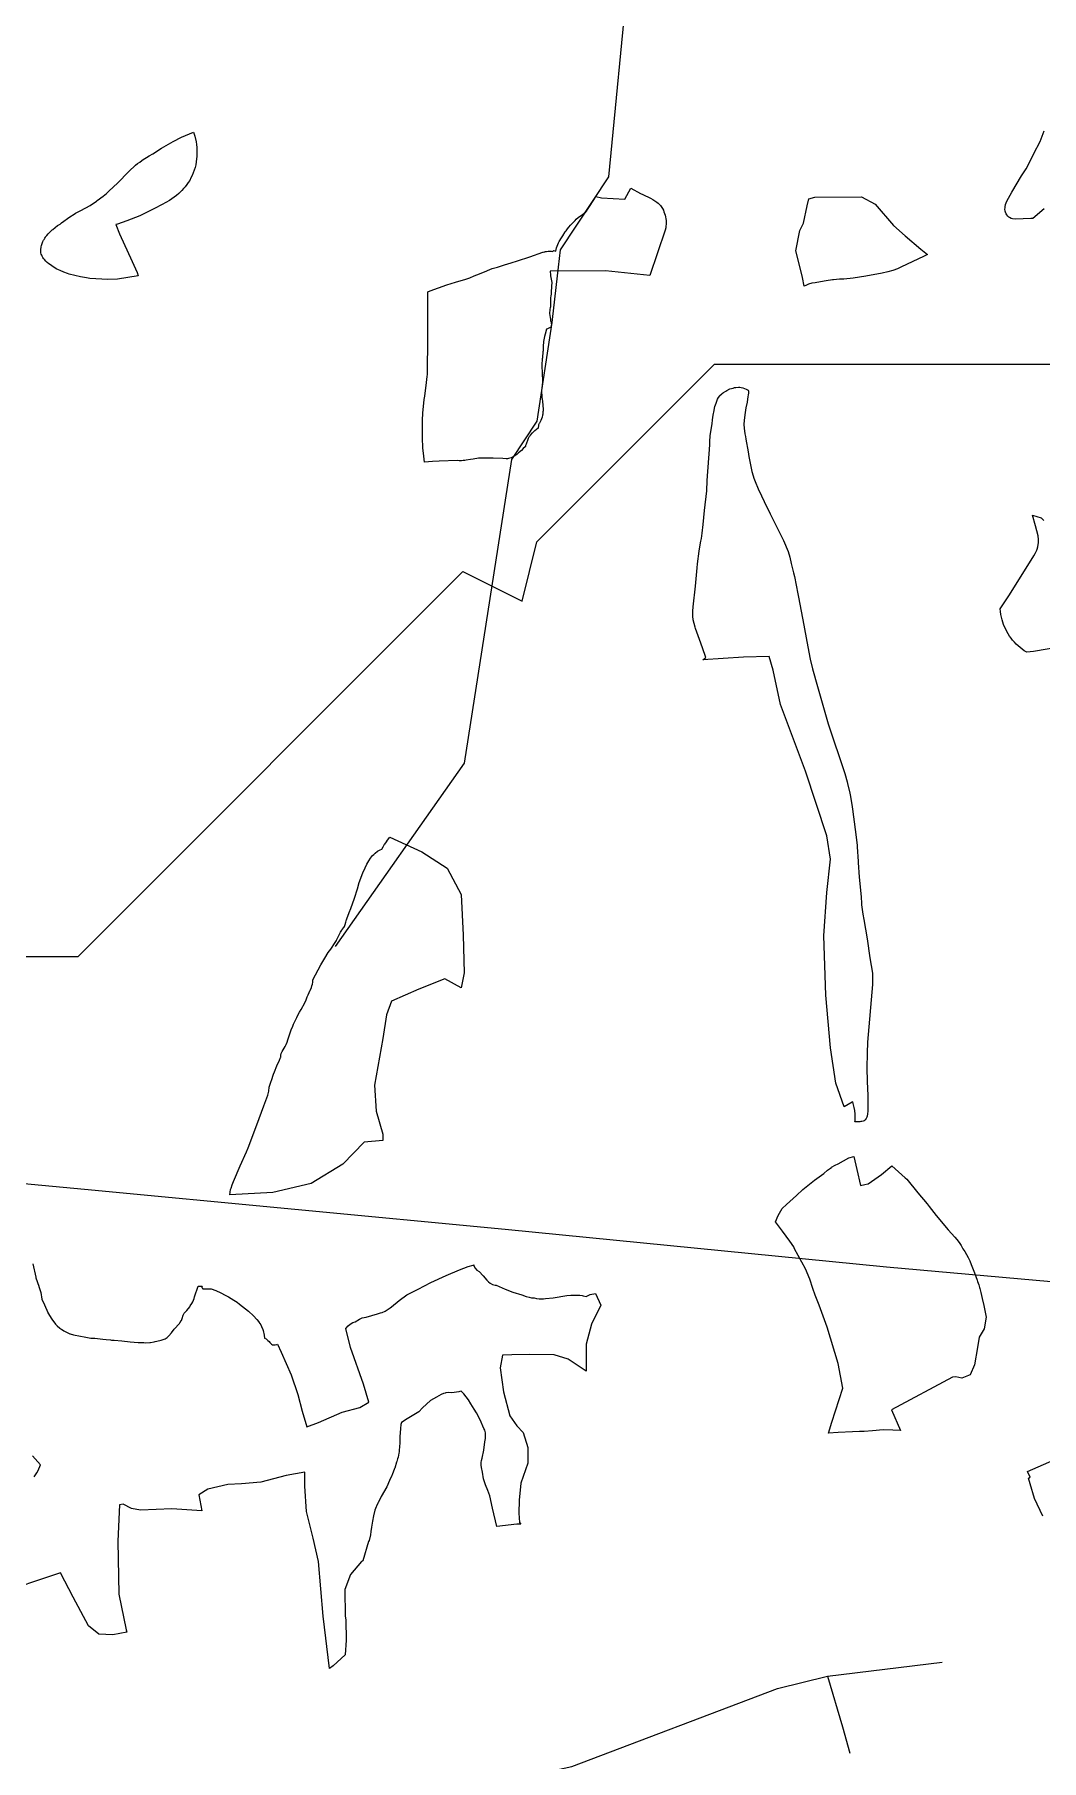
# Model space of a CAD drawing. Header units: metres. Extents: x 553506 to 563855, y 142925 to 150243.
# Drawn here: x 556566 to 557246, y 143632 to 144798 of the extents above; entities that cross this region are included whole.
import ezdxf

# ---------------------------------------------------------------- set-up
doc = ezdxf.new("R2010")
doc.units = ezdxf.units.M
for name, color, linetype in [('C-ANCIENT_WOODLAND', 94, 'Continuous'), ('C-POWER_LINES', 6, 'Continuous'), ('C-ROADS', 33, 'Continuous'), ('C-WATERWAYS', 5, 'Continuous'), ('E-132KV-UGC-ALT', 8, 'Continuous')]:
    doc.layers.add(name, color=color, linetype=linetype)

msp = doc.modelspace()

# ---------------------------------------------------------------- linework, layer by layer
at = {"layer": 'C-ANCIENT_WOODLAND'}
for points in [[(556646.6999, 144680.2399), (556644.8999, 144679.2399), (556636.6, 144675.3399), (556633.8, 144674.2399), (556627.8, 144671.8399), (556621.6999, 144669.7399), (556620.4, 144669.3399), (556623, 144663.1399), (556631.4, 144644.4399), (556634.8, 144636.9399), (556635.63, 144634.7799), (556621.4999, 144632.4399), (556614.8999, 144632.3399), (556610.8999, 144632.4399), (556606.8999, 144632.6399), (556602.8999, 144633.0399), (556600.6999, 144633.4399), (556596.6999, 144634.0399), (556592.8, 144634.9399), (556588.8999, 144635.9399), (556587.8999, 144636.3399), (556585.2999, 144637.2399), (556582.8, 144638.3399), (556580.6999, 144639.3399), (556578.8999, 144640.3399), (556577.2, 144641.4399), (556575.6, 144642.6399), (556575.0999, 144642.9399), (556574.0999, 144643.8399), (556573.2, 144644.7399), (556572.2999, 144645.7399), (556571.6999, 144646.5399), (556571.2, 144647.2399), (556570.8, 144647.9399), (556570.4, 144648.7399), (556570.0999, 144649.4399), (556569.8999, 144650.3399), (556569.8, 144650.8399), (556569.8, 144652.5399), (556569.8999, 144653.1399), (556570, 144653.6399), (556570.0999, 144654.2399), (556570.2999, 144655.2399), (556571.2, 144657.9399), (556571.6, 144658.7399), (556572, 144659.3399), (556572.4, 144660.1399), (556572.8999, 144660.8399), (556573, 144661.0399), (556573.8, 144662.0399), (556574.6999, 144663.0399), (556576.4999, 144664.8399), (556577.4999, 144665.7399), (556577.8999, 144666.1399), (556579.4999, 144667.4399), (556581.0999, 144668.6399), (556582.8, 144669.7399), (556583.6999, 144670.4399), (556589.4, 144674.5399), (556592.2999, 144676.4399), (556593.2999, 144677.0399), (556596.2999, 144678.6399), (556596.8, 144678.9399), (556603.0999, 144682.2399), (556607.2999, 144685.2399), (556607.8999, 144685.6399), (556612, 144688.6399), (556614.0999, 144690.4399), (556615.8999, 144692.1399), (556621.4999, 144697.4399), (556629.2, 144705.1399), (556633.6999, 144709.5399), (556635.0999, 144710.6399), (556636.6, 144711.6399), (556638, 144712.6399), (556638.2999, 144712.8399), (556643.0999, 144715.8399), (556645.4999, 144717.2399), (556651.4, 144720.9399), (556659.2, 144725.4399), (556664.8, 144728.4399), (556673, 144731.8399), (556673.8999, 144729.1399), (556674.6999, 144725.3399), (556675, 144723.4399), (556675.2, 144721.5399), (556675.2999, 144719.6399), (556675.2999, 144717.7399), (556675.2, 144715.5399), (556674.8, 144711.7399), (556674.4999, 144709.8399), (556674, 144707.9399), (556673.4999, 144706.1399), (556672.0999, 144702.5399), (556671.2, 144700.8399), (556670.4, 144699.2399), (556669.4, 144697.8399), (556668.4, 144696.3399), (556667.2999, 144694.9399), (556666.2, 144693.6399), (556665, 144692.3399), (556663, 144690.3399), (556661.4999, 144689.0399), (556660, 144687.8399), (556656.8, 144685.6399), (556651.8, 144682.8399), (556646.6999, 144680.2399)], [(556827.6999, 144537.1999), (556827.8999, 144541.8999), (556828.8999, 144551.0999), (556829.2, 144553.3999), (556830.4999, 144562.6999), (556830.7, 144564.6), (556830.8999, 144566.7999), (556831, 144568.1), (556831, 144570.2999), (556831.2, 144591.2), (556831.4, 144604.2), (556831.309, 144613.2087), (556831.2, 144624), (556833, 144624.6), (556844.0999, 144628.5999), (556847, 144629.4999), (556850.1, 144630.4999), (556852.2999, 144631.0999), (556856.4, 144632.3), (556859.6999, 144633.4999), (556862.6, 144634.6999), (556866.2999, 144636.0999), (556871.2, 144638.0999), (556871.6999, 144638.2999), (556873.2999, 144638.9999), (556874.8, 144639.6999), (556878.2999, 144640.6999), (556883.0999, 144642.1999), (556887.6999, 144643.5999), (556891.8, 144644.7999), (556900.2, 144647.6), (556909, 144650.8), (556909.2999, 144650.8), (556910.3999, 144650.9999), (556910.5, 144651.1), (556911.6, 144651.2), (556912.6, 144651.2999), (556914.8999, 144651.2999), (556915.8499, 144651.12), (556916.0999, 144651.6999), (556916.1999, 144651.8), (556917.8, 144651.4499), (556918.2999, 144653.7), (556919.4999, 144657), (556920, 144658), (556920.4999, 144658.6999), (556921.1, 144659.6999), (556922.4999, 144661.6999), (556924.0999, 144664.4), (556924.6999, 144665.2), (556925.5999, 144666.4999), (556926.6999, 144667.6999), (556927.6999, 144668.8999), (556928.1999, 144669.4), (556930.7999, 144672.0999), (556931.6, 144672.9999), (556933, 144674.2), (556934.4999, 144675.2999), (556935.4999, 144675.9999), (556938.0999, 144677.9999), (556938.5999, 144678.4999), (556939, 144679.0999), (556939.2999, 144679.5999), (556940.0999, 144680.7999), (556943.6, 144686.1), (556944.9159, 144688.2764), (556948.5678, 144687.4868), (556964.5088, 144686.6251), (556968.5433, 144693.9377), (556975, 144690.4), (556976.6999, 144689.5999), (556978.2999, 144688.8), (556980, 144688.1), (556981.6999, 144687.2999), (556983.2999, 144686.2999), (556986, 144684.5), (556986.8999, 144683.7999), (556987.6999, 144683.0999), (556988.4999, 144682.1999), (556989.8999, 144680.1999), (556990.4999, 144679.0999), (556990.8999, 144677.9999), (556991.6999, 144675.6999), (556992, 144674.5), (556992.2, 144673.2999), (556992.2999, 144672.0999), (556992.3999, 144670.7999), (556992.0999, 144667.1999), (556991.6999, 144665.5999), (556981.2999, 144634.9), (556951.2999, 144638.0999), (556913.8999, 144637.9999), (556914.2, 144635.1999), (556914.3, 144634.6999), (556914.8999, 144631.4), (556915, 144630.2999), (556914.8999, 144627.8), (556914.7, 144623.3999), (556914.5999, 144622.4), (556914.4999, 144621.1999), (556914.3, 144619.8999), (556914.0999, 144618.6999), (556914.0999, 144615.8999), (556914.2, 144615.4999), (556914.2, 144614.4999), (556914.0999, 144613.8999), (556913.8999, 144613.2), (556913.7, 144612.2), (556913.7, 144611), (556913.5999, 144610.1999), (556913.5999, 144609.1999), (556914.2, 144605.2), (556914.2, 144604.9999), (556914.3, 144604.4999), (556914.4999, 144603.9999), (556914.5999, 144603.6), (556914.7, 144603.0999), (556914.7, 144602.6999), (556914.8, 144602.2), (556914.8, 144601.3999), (556914.7, 144601.2), (556914.7, 144600.6), (556914.5999, 144600.3999), (556914.4999, 144600.2999), (556914.4, 144600.0999), (556913.5999, 144599.6), (556911.7, 144598.7999), (556911.4499, 144598.6899), (556911.1, 144597.1999), (556911.1, 144596.8999), (556910.2, 144593.8), (556910, 144592.6999), (556909.6999, 144591.4999), (556909.5, 144590.3999), (556909.2999, 144587.0999), (556909.2999, 144586.8999), (556909.2009, 144583.8285), (556909.2, 144583.8), (556909.1, 144583.5999), (556908.6999, 144579.2999), (556908.6, 144578.6), (556908.4, 144574.6999), (556908.4, 144574.4999), (556908.5, 144568.6), (556908.5, 144567.9999), (556908.6999, 144564.6), (556908.6999, 144562.8999), (556908.2999, 144558.8999), (556908.2999, 144558.2999), (556908.2, 144557.4999), (556908.2, 144555.6999), (556908.2999, 144554.0999), (556908.4, 144552), (556908.5, 144551.7999), (556908.8, 144549.6999), (556909, 144547.4999), (556909.1, 144546.6999), (556909.2, 144545.1), (556909.2, 144543.4999), (556909.1, 144542.8999), (556909.1, 144542.0999), (556909, 144541.2999), (556908.8999, 144540.6), (556908.6, 144539.2999), (556908.2, 144538.0999), (556907.6999, 144537), (556907.6, 144536.8999), (556907.2, 144536.0999), (556906.9, 144535.7), (556906.6999, 144535.2999), (556906.4999, 144534.9999), (556906.2999, 144534.5999), (556906.2, 144534.0999), (556906, 144532.8999), (556905.9, 144532.3999), (556905.8, 144531.7999), (556903.7, 144530.0999), (556903.2, 144529.6999), (556901.8, 144528.4999), (556901.7, 144528.4), (556900.4999, 144527), (556899.9999, 144526.3), (556899.6, 144525.6999), (556899.1, 144524.8999), (556898.8, 144524.1999), (556897.6999, 144521.1), (556897.5, 144520.4999), (556897.3999, 144520.0999), (556897.2, 144519.4999), (556897.0999, 144519.2999), (556895.7999, 144518), (556894.4999, 144516.7999), (556892.6, 144515.0999), (556891.4, 144514.0999), (556890.7, 144513.5999), (556890.0999, 144513.0999), (556889.4, 144512.6999), (556888.2, 144512.0999), (556887.6999, 144511.8999), (556885.8999, 144511.2999), (556885.2, 144511.2), (556884.3299, 144511.2), (556882.0999, 144511.4), (556875.4, 144511.4999), (556869.1999, 144511.5999), (556866.8999, 144511.5999), (556865.4999, 144511.4999), (556862, 144510.9999), (556860.2, 144510.6999), (556857.3, 144510.2), (556856.4, 144510.0999), (556855.2, 144509.8999), (556854.1, 144509.8), (556852.4, 144509.8), (556851.2999, 144509.8999), (556839, 144509.4999), (556834.4999, 144509.2999), (556828.9999, 144508.8999), (556828.4999, 144512.8999), (556827.8999, 144518.6), (556827.6, 144525.1999), (556827.6, 144533.2), (556827.6999, 144537.1999)], [(557150.8999, 144640.5999), (557148.6999, 144639.4999), (557145.4999, 144638.3999), (557142.2, 144637.4999), (557138.2999, 144636.4999), (557127.4, 144634.5999), (557118.8, 144633.1999), (557112.4999, 144632.3999), (557109.4999, 144632.3999), (557105.4999, 144632.0999), (557104.6999, 144631.9999), (557100.4, 144631.3999), (557094.0999, 144630.1999), (557093.0999, 144630.0999), (557090.8, 144629.6999), (557088.6, 144629.0999), (557087.0999, 144628.4999), (557085.67, 144627.7499), (557084.6, 144633.6999), (557082.6, 144641.0999), (557079.8999, 144651.6899), (557082.6999, 144665.2999), (557085.0999, 144670.3999), (557087.6, 144681.9999), (557088.7509, 144686.6547), (557092.8112, 144687.9236), (557124.3689, 144688.1523), (557133.5159, 144683.1214), (557146.0933, 144668.7146), (557153.8684, 144661.8542), (557164.3877, 144652.7071), (557168.9371, 144649.2495), (557166.8, 144647.9999), (557150.8999, 144640.5999)], [(557010.6, 144411.1999), (557012.2, 144425.0999), (557013.4, 144437.4999), (557013.6, 144440.1999), (557014.6, 144448.7999), (557015.0999, 144451.5999), (557015.8, 144455.3999), (557016.2, 144457.1999), (557016.8, 144460.7999), (557016.8, 144460.9999), (557017.4, 144466.6999), (557018.2999, 144476.0999), (557019.8, 144489.3999), (557020.0999, 144496.4999), (557021.8999, 144520.5999), (557021.8999, 144522.6999), (557022.0999, 144526.8999), (557023.4, 144534.6999), (557023.6999, 144537.4999), (557024.0999, 144540.5999), (557024.6999, 144543.6999), (557024.6999, 144544.0999), (557025.2999, 144546.4999), (557026.0999, 144548.7999), (557027.0999, 144551.3999), (557027.8, 144552.5999), (557028.6, 144553.6999), (557028.6999, 144553.8999), (557029.8999, 144555.0999), (557030.488, 144555.5071), (557031.2, 144555.9999), (557032.6, 144556.8999), (557033.4, 144557.2999), (557035.4999, 144558.2999), (557037.6999, 144558.8999), (557038.6, 144559.1999), (557039.4, 144559.2999), (557041.2, 144559.4999), (557042.0999, 144559.4999), (557043, 144559.3999), (557044.2, 144559.0999), (557045.4, 144558.6999), (557046.4999, 144558.1999), (557047.6999, 144557.3999), (557048, 144556.7999), (557048.0999, 144556.2999), (557048.0999, 144555.8999), (557047.8999, 144555.0999), (557047.8, 144554.5999), (557047.6999, 144554.1999), (557047.5875, 144553.3196), (557047.0999, 144549.4999), (557046.2999, 144545.4999), (557045.6999, 144542.3999), (557045, 144537.2999), (557044.8999, 144534.3999), (557045, 144531.8999), (557045.6, 144528.0999), (557045.8999, 144526.2999), (557046.2, 144524.3999), (557047.7388, 144515.7532), (557048.2999, 144512.5999), (557050.2, 144502.5999), (557050.4531, 144501.8405), (557051.6999, 144498.0999), (557052.6, 144495.6999), (557052.6032, 144495.6919), (557054.6, 144490.8999), (557056.8, 144486.0999), (557058.6, 144482.3999), (557062.6, 144473.8999), (557071.6, 144455.8999), (557074.8999, 144448.3999), (557075.8999, 144444.6999), (557076.8999, 144440.4999), (557078.4999, 144434.0999), (557079.0999, 144431.5999), (557081.4, 144419.7999), (557081.8336, 144417.5913), (557084.6, 144403.4999), (557085.4999, 144398.6999), (557087.4999, 144387.6999), (557089.6, 144375.6999), (557091.2, 144369.1999), (557094.6999, 144357.2999), (557101.8999, 144331.9999), (557113, 144298.4999), (557114.6999, 144292.7999), (557115, 144291.6999), (557116.4999, 144285.1999), (557116.8999, 144283.0999), (557118, 144276.0999), (557118.2, 144274.4999), (557120.0999, 144260.5999), (557121.4, 144250.0999), (557121.4999, 144249.0999), (557122.2, 144238.9999), (557122.2, 144238.2999), (557122.8999, 144228.5999), (557124.0999, 144215.2999), (557124.2999, 144210.7999), (557124.4, 144209.6999), (557125.2999, 144203.3999), (557125.8999, 144199.9999), (557128.0999, 144186.8999), (557130, 144173.9999), (557131.6999, 144163.5999), (557131.8, 144160.2999), (557131.6999, 144156.0999), (557128.4, 144116.9999), (557128.0999, 144109.4999), (557128, 144099.7999), (557128.2, 144090.3999), (557128.6999, 144080.9999), (557128.64, 144076.1999), (557128.63, 144075.2253), (557128.6, 144072.2999), (557128.6999, 144070.4999), (557128.4999, 144068.6999), (557128.0999, 144066.9999), (557127.8999, 144066.3999), (557127.4999, 144065.4999), (557126.8999, 144064.5999), (557126.0999, 144063.8999), (557125.4, 144063.5999), (557124.6999, 144063.3999), (557124, 144063.3999), (557123.2999, 144063.2999), (557122.8, 144063.2999), (557120.2999, 144063.1999), (557119.7699, 144063.1999), (557120, 144064.1999), (557120.2, 144065.3999), (557120.2, 144068.2999), (557119.8, 144070.8999), (557119.4999, 144072.8999), (557118.6999, 144075.5999), (557118.4, 144076.6999), (557118.0999, 144076.4999), (557112.6336, 144073.3699), (557107.0846, 144089.4005), (557103.333, 144113.1605), (557100.2067, 144148.8005), (557098.9561, 144188.8173), (557100.8318, 144218.2047), (557103.333, 144240.7141), (557100.8318, 144256.3457), (557086.4508, 144300.1141), (557069.5687, 144345.1331), (557064.5667, 144368.2678), (557062.0656, 144377.6467), (557044.5582, 144377.0214), (557017.0883, 144375.3863), (557017.0999, 144375.3999), (557019.0999, 144376.9999), (557016.8563, 144383.4638), (557014.8999, 144389.0999), (557012.2999, 144396.4999), (557012, 144397.3999), (557011.2, 144399.8999), (557010.6999, 144402.3999), (557010.4, 144404.8999), (557010.4, 144408.0999), (557010.6, 144411.1999)], [(556698.2999, 144018.4999), (556699.0999, 144020.6999), (556699.6, 144021.6999), (556700, 144022.7999), (556700.0999, 144022.8999), (556704.4, 144033.3999), (556708.8, 144042.9999), (556709.8999, 144045.5999), (556715.8, 144061.1999), (556720.4999, 144074.0999), (556723.2, 144081.2999), (556723.8, 144083.9999), (556724.2, 144086.5999), (556724.4999, 144087.8999), (556724.8999, 144089.2999), (556725.4, 144090.5999), (556725.6, 144091.0999), (556727.0999, 144095.4999), (556727.6, 144096.8999), (556729.2999, 144100.9999), (556731.0999, 144104.8999), (556731.8, 144106.6999), (556731.8999, 144106.7999), (556731.8999, 144107.2999), (556732, 144107.7999), (556732, 144108.2999), (556732.2, 144109.2999), (556732.4, 144109.7999), (556732.6, 144110.1999), (556732.8, 144110.6999), (556734.8, 144113.9999), (556735.4999, 144115.4999), (556736.2, 144117.0999), (556736.6999, 144118.4999), (556737.0999, 144119.8999), (556738.8999, 144125.2999), (556740, 144127.8999), (556740.6, 144129.2999), (556742.6999, 144133.5999), (556743.0999, 144134.3999), (556744.6999, 144137.2999), (556745.8, 144139.0999), (556748.2999, 144143.6999), (556749.0999, 144145.5999), (556749.8, 144147.5999), (556750.4, 144149.0999), (556751.8999, 144152.1999), (556752, 144152.3999), (556752.6, 144153.8999), (556752.8999, 144155.0999), (556753.2999, 144156.2999), (556753.4999, 144157.4999), (556753.6, 144158.2999), (556753.6, 144159.0999), (556759, 144169.2999), (556761.6, 144173.7999), (556764, 144177.5999), (556765.6999, 144179.8999), (556766.2, 144180.4999), (556768.2999, 144183.6999), (556769.4999, 144185.7999), (556769.6999, 144185.9999), (556770.6999, 144188.1999), (556771.2, 144189.1999), (556772.2999, 144191.2999), (556772.6999, 144191.9999), (556773.2999, 144192.6999), (556773.4999, 144193.0999), (556774.4999, 144194.3999), (556774.8999, 144195.0999), (556775.2, 144195.8999), (556775.4999, 144196.5999), (556775.8999, 144198.1999), (556776.2, 144198.9999), (556776.4, 144199.7999), (556776.4999, 144199.9999), (556776.6, 144200.3999), (556778.0999, 144204.6999), (556779.2, 144207.3999), (556781.6999, 144214.2999), (556783.6999, 144220.6999), (556785, 144224.7999), (556787.4, 144231.3999), (556788.8999, 144234.6999), (556790.0999, 144237.1999), (556791.4, 144239.5999), (556792.4999, 144241.2999), (556793.2, 144242.1999), (556794, 144243.0999), (556794.8, 144243.8999), (556795.6, 144244.5999), (556795.8, 144244.7999), (556797.4, 144245.9999), (556799.2, 144246.9999), (556800.2, 144247.3999), (556801.0999, 144249.0999), (556802.0999, 144250.6999), (556802.2, 144250.8999), (556803.2999, 144252.3999), (556804, 144253.3999), (556805.6112, 144255.5483), (556827.2169, 144245.5764), (556844.4513, 144234.4972), (556853.8892, 144216.8525), (556855.1202, 144189.3595), (556855.9409, 144163.9183), (556853.8892, 144153.6597), (556842.8099, 144159.8149), (556825.1652, 144152.8391), (556806.6998, 144144.6322), (556803.4171, 144135.6047), (556800.955, 144119.6013), (556795.2102, 144088.005), (556796.4412, 144070.3602), (556800.955, 144054.7672), (556800.955, 144050.6638), (556788.2344, 144049.4328), (556773.8724, 144034.6605), (556752.5346, 144021.5295), (556726.4999, 144015.3999), (556697.4999, 144013.9999), (556698, 144017.4999), (556698.2999, 144018.4999)], [(557070.8, 144004.5999), (557073.6999, 144007.2999), (557080.4, 144013.3999), (557084.8, 144017.4999), (557092.6999, 144023.7999), (557099, 144028.3999), (557101.4, 144030.4999), (557104, 144032.3999), (557104.2, 144032.5999), (557106.4999, 144033.8999), (557108.6, 144034.8999), (557115.8, 144038.8999), (557119.2, 144039.6999), (557121.2, 144031.0999), (557123.6, 144020.2999), (557126.51, 144020.8499), (557128.6099, 144021.2499), (557128.8999, 144021.2999), (557137.8, 144027.5999), (557144.8999, 144033.3999), (557153.8899, 144025.3099), (557154.8999, 144024.3999), (557162.4, 144015.1999), (557168.68, 144007.7099), (557170.2, 144005.8999), (557174.72, 143999.9999), (557182.8999, 143990.1999), (557187.35, 143985.3499), (557188.8, 143983.6999), (557190.35, 143981.6999), (557190.8, 143980.9499), (557191.6499, 143979.5999), (557192.4499, 143978.2499), (557192.95, 143977.4999), (557194.15, 143975.4999), (557195.35, 143973.5499), (557196.4999, 143971.4999), (557197.55, 143969.1999), (557198.4999, 143966.8999), (557199.4499, 143964.5499), (557200.6999, 143961.2499), (557202.4499, 143956.3499), (557202.8, 143955.2999), (557203.6499, 143952.9999), (557204.16, 143951.3999), (557204.4, 143950.6499), (557205.0499, 143947.9499), (557205.95, 143943.7999), (557207, 143939.1499), (557207.4499, 143936.9499), (557208.55, 143931.1999), (557207.2145, 143923.4543), (557203.8016, 143917.6524), (557202.7777, 143910.6559), (557200.73, 143899.052), (557197.829, 143892.2261), (557192.1977, 143890.0077), (557188.1022, 143890.8609), (557185.911, 143890.7648), (557144.7526, 143868.6226), (557150.8, 143854.6499), (557145.6, 143854.8499), (557139.0999, 143855.0499), (557131.8499, 143854.4999), (557126.2, 143853.9999), (557123, 143853.9999), (557118.35, 143853.8499), (557118.19, 143853.8399), (557108.55, 143853.2499), (557102.15, 143852.8499), (557104.3413, 143860.2631), (557111.838, 143883.2529), (557108.5895, 143899.9955), (557101.0928, 143924.4848), (557095.8499, 143939.2999), (557093.15, 143946.0499), (557091.4999, 143950.5499), (557089.55, 143956.9499), (557086.55, 143963.9499), (557079.0499, 143977.3999), (557078.55, 143978.7999), (557075.8999, 143982.4999), (557071, 143989.2499), (557066.2499, 143995.6499), (557068.03, 143999.9999), (557070.8, 144004.5999)]]:
    msp.add_lwpolyline(points, close=True, dxfattribs=at)
for points in [[(557247.6999, 144679.8999), (557240.1599, 144673.5599), (557238.7199, 144673.5599), (557233.5199, 144673.2599), (557228.4199, 144673.0599), (557226.5199, 144673.2599), (557226.5199, 144673.2599), (557225.4199, 144673.5599), (557224.4199, 144674.0599), (557223.8199, 144674.4599), (557223.3199, 144674.9599), (557222.5199, 144675.9599), (557222.2199, 144676.5599), (557221.7199, 144677.7599), (557221.5199, 144678.4599), (557221.3199, 144679.8599), (557221.4199, 144680.6599), (557221.5199, 144681.3599), (557221.7299, 144682.8699), (557222.5299, 144685.1799), (557225.9499, 144691.1899), (557232.4999, 144702.2999), (557232.9999, 144702.8999), (557235.6999, 144706.9999), (557236.7999, 144708.9999), (557240.7999, 144717.2999), (557245.0999, 144725.4999), (557247.8999, 144732.5999)], [(557259, 144383.9999), (557240.6, 144380.9999), (557236.2, 144380.3999), (557234.4, 144381.4999), (557233, 144382.4999), (557230.2, 144384.6999), (557228.8999, 144385.8999), (557227.6999, 144387.1999), (557226.4999, 144388.5999), (557225.4, 144389.9999), (557224.4, 144391.3999), (557223.4999, 144392.8999), (557222.6, 144394.4999), (557221.8, 144395.9999), (557221.0999, 144397.6999), (557220.4, 144399.2999), (557219.4, 144402.3999), (557218.8999, 144404.1999), (557218.6, 144405.9999), (557218.2999, 144407.8999), (557218.0999, 144409.6999), (557224.2999, 144419.2999), (557240.8999, 144445.5999), (557240.8999, 144445.5999), (557241.8, 144447.0999), (557242.8, 144449.3999), (557243, 144449.9999), (557243.4999, 144451.5999), (557243.8, 144453.1999), (557244, 144454.2999), (557244, 144456.6999), (557243.8, 144459.0999), (557241.8999, 144465.7999), (557240, 144473.0999), (557245.7899, 144471.2099), (557247.6, 144469.3999)], [(556564.4, 143967.2999), (556566.4247, 143958.237), (556566.4999, 143957.8999), (556568.4644, 143952.2032), (556568.4999, 143952.0999), (556568.5113, 143952.0644), (556569.8, 143947.9999), (556570.4999, 143943.2999), (556572.2, 143939.5999), (556574.4999, 143934.2999), (556574.5342, 143934.2475), (556577.2999, 143929.9999), (556579.6999, 143926.5999), (556580.8, 143925.3999), (556582.6, 143923.7999), (556584, 143922.8999), (556584.4366, 143922.6504), (556585.4, 143922.0999), (556587.0999, 143921.1999), (556589.4999, 143920.0999), (556589.6999, 143919.9999), (556591.8, 143919.2999), (556596.5999, 143918.4999), (556599.0999, 143917.8999), (556603.4999, 143917.0999), (556606.2999, 143916.9999), (556611.8, 143916.3999), (556614, 143916.0999), (556616.8005, 143915.8599), (556617.4999, 143915.7999), (556619.3977, 143915.6395), (556624.6, 143915.1999), (556630.0999, 143914.5999), (556635.6, 143914.1999), (556639.4999, 143914.0999), (556640.2999, 143913.9999), (556643.4, 143914.0999), (556643.8999, 143914.1999), (556646.2999, 143914.4999), (556647.0999, 143914.6999), (556650.0999, 143915.3999), (556651, 143915.6999), (556652.4, 143916.0999), (556653.6999, 143916.6999), (556655.0999, 143917.5999), (556656.4, 143918.6999), (556658.2, 143920.6999), (556660, 143923.0999), (556663.4, 143926.8999), (556663.8, 143927.3999), (556664.6999, 143928.8999), (556664.8, 143929.0999), (556665.2999, 143930.3999), (556665.8999, 143932.5999), (556666.6, 143933.8999), (556668.4999, 143935.6999), (556670.4999, 143938.2999), (556670.8, 143938.7999), (556671.8999, 143940.5), (556672.4999, 143941.5999), (556673.4, 143943.8999), (556673.7207, 143944.874), (556676.0999, 143952.0999), (556677.2, 143952.2999), (556678.2, 143952.1999), (556678.75, 143952.1499), (556678.6, 143951.6999), (556678.6999, 143951.1999), (556678.9535, 143950.7773), (556679, 143950.6999), (556679.2999, 143950.4999), (556679.8999, 143950.2999), (556680.6, 143950.3999), (556680.8, 143950.4999), (556683.2, 143950.3999), (556684.8, 143950.3999), (556688, 143949.1999), (556691.4, 143947.7999), (556694.4, 143946.0999), (556696.4999, 143944.8999), (556700.2, 143942.7999), (556702.4, 143941.3999), (556704.0999, 143940.0999), (556710.2, 143935.3999), (556713.4, 143932.0999), (556715.8, 143929.6999), (556717.0999, 143928.1999), (556717.2, 143927.8999), (556718.4999, 143925.9999), (556719, 143924.9999), (556719.8999, 143922.9999), (556720.0999, 143922.2999), (556720.6999, 143918.9999), (556721, 143916.9999), (556722, 143916.4999), (556722.7, 143915.9999), (556723.2999, 143915.4999), (556724.0999, 143914.6999), (556724.6, 143914.0999), (556725.6, 143912.9999), (556726.4, 143912.5999), (556726.8, 143912.4999), (556728.2, 143912.4999), (556729.2999, 143912.6999), (556729.8, 143912.8999), (556732.1152, 143907.5202), (556739.0102, 143892.2221), (556743.5349, 143879.0787), (556746.336, 143867.659), (556749.568, 143857.1011), (556757.5403, 143860.1176), (556773.4848, 143867.0126), (556785.3354, 143870.2446), (556791.3685, 143873.9075), (556787.921, 143885.9736), (556779.0869, 143910.7522), (556775.8999, 143923.6999), (556777.4999, 143925.2999), (556778.8999, 143926.4999), (556780.6999, 143927.6999), (556782.0999, 143928.1999), (556785.0999, 143929.7999), (556787, 143930.6999), (556789.6999, 143931.1999), (556797.2999, 143933.5999), (556799.2999, 143934.0999), (556800.4999, 143934.4999), (556802.4, 143935.2999), (556803.8, 143936.0999), (556805.8, 143937.4999), (556806.8, 143938.2999), (556811.8999, 143942.4999), (556817.2, 143946.2999), (556824.8, 143950.1999), (556833.4, 143954.5999), (556843.8, 143959.3), (556852.6, 143963.2999), (556858.4999, 143965.3999), (556861.9783, 143966.3661), (556862.0999, 143966.3999), (556862.4, 143966.4999), (556862.4, 143966.0468), (556862.4, 143965.8999), (556863.2999, 143964.2999), (556864.4999, 143963.0999), (556866.0999, 143962.0999), (556868.8, 143959.0999), (556871.2, 143956.2999), (556872.2999, 143955.1999), (556873.4999, 143954.2999), (556875.0999, 143953.3999), (556876.8, 143952.8999), (556877.4, 143952.7999), (556883.6, 143950.0999), (556888.8, 143948.0999), (556894.8999, 143946.2999), (556897.6999, 143945.2999), (556899.7, 143944.6999), (556901.4, 143944.4), (556903.0999, 143944.1999), (556904.8, 143943.8999), (556906.4999, 143943.6999), (556907.4999, 143943.5999), (556909.4999, 143943.5999), (556910.8999, 143943.7999), (556915.8999, 143944.4), (556925.2, 143945.8999), (556928, 143945.9999), (556930.6999, 143946.0999), (556932, 143946.1999), (556934, 143946.1999), (556935.4999, 143945.8999), (556936.2, 143945.6999), (556938.4, 143945.2999), (556941.0999, 143946.4999), (556944.6999, 143947.1999), (556948.1949, 143939.3491), (556941.965, 143926.5926), (556938.405, 143912.9462), (556938.405, 143901.3764), (556938.405, 143894.8498), (556926.2419, 143902.8597), (556916.7487, 143905.8263), (556900.1357, 143906.123), (556887.9725, 143905.8263), (556881.7426, 143905.5297), (556880.2593, 143896.9265), (556882.3359, 143880.9067), (556886.7859, 143864.5903), (556891.5325, 143857.7671), (556895.6857, 143853.3172), (556898.949, 143843.2307), (556898.949, 143832.5508), (556894.2024, 143819.2011), (556893.0158, 143807.6312), (556892.7191, 143798.7314), (556893.3124, 143792.5015), (556894.1321, 143791.4632), (556891.44, 143791.3599), (556878, 143789.7999), (556875, 143802.2999), (556873.2999, 143810.5999), (556871.8999, 143814.0999), (556870.2999, 143817.8999), (556869, 143822.0999), (556868.2, 143826.4999), (556867.6, 143829.6999), (556867.4, 143831.1999), (556867.4, 143833.0999), (556867.6, 143834.3999), (556868, 143836.0999), (556869.2, 143841.4999), (556869.8999, 143847.0999), (556870.1999, 143849.1999), (556870.2999, 143851.2999), (556870.2999, 143853.0999), (556870.0999, 143854.0999), (556869.8, 143854.9999), (556869.2, 143855.9999), (556866.6, 143861.7999), (556864.2999, 143866.6999), (556862.6, 143869.1999), (556860.2999, 143872.7999), (556858.8999, 143875.4999), (556855.6, 143879.3999), (556853.8, 143881.1999), (556852.9492, 143881.0404), (556852.2, 143880.8999), (556847.4999, 143880.1999), (556845.4999, 143880.3999), (556843.4, 143880.0999), (556843.0999, 143879.9999), (556841.8, 143879.5999), (556840.4, 143878.9999), (556837.0999, 143877.2999), (556833.2, 143874.8999), (556827.8, 143869.9999), (556825.2999, 143867.3999), (556817.2999, 143862.4999), (556813.4999, 143860.1), (556813, 143858.7999), (556812.8, 143856.0999), (556812.4, 143850.4999), (556812.4, 143846.7999), (556812.0999, 143843.1999), (556812, 143841.8999), (556811.8999, 143840.1999), (556811.8, 143839.2999), (556811.1999, 143836.5999), (556810.8999, 143835.5999), (556810.2999, 143833.6999), (556810.2, 143833.3999), (556808.8999, 143829.2999), (556808.8, 143829), (556807.2, 143824.7999), (556807, 143824.1999), (556805.4, 143820.7999), (556803.4999, 143816.6999), (556799.6999, 143809.9999), (556797.8999, 143806.2999), (556797.8, 143806.0999), (556796.6, 143803.4999), (556796.4, 143803.0999), (556795.6, 143800.7999), (556794.6999, 143796.9999), (556793.8999, 143793.4999), (556793.2999, 143789.3999), (556792.8999, 143786.4999), (556792.4999, 143784.0999), (556791.6, 143780.3999), (556791.2, 143779.5999), (556787.4205, 143766.594), (556786.5378, 143766.0848), (556779.0486, 143757.293), (556775.1411, 143747.1988), (556775.4668, 143729.2897), (556775.8521, 143726.7851), (556776.1181, 143713.0087), (556775.3899, 143703.2399), (556767.29, 143695.81), (556764.8999, 143693.8699), (556760.6214, 143729.2257), (556757.4015, 143766.2549), (556753.7791, 143781.952), (556749.3517, 143800.0641), (556748.1442, 143816.9687), (556748.1442, 143826.6285), (556735.667, 143824.2136), (556718.3599, 143819.7862), (556705.4801, 143818.5787), (556696.2228, 143818.1762), (556682.5382, 143814.9563), (556676.5008, 143811.3339), (556678.5132, 143800.4666), (556658.3887, 143801.6741), (556637.0566, 143800.8691), (556631.0192, 143802.0766), (556625.3844, 143804.894), (556622.9695, 143804.4915), (556621.762, 143779.9396), (556622.567, 143744.1179), (556627.3968, 143719.9684), (556627.8656, 143718.406), (556618.5421, 143716.7485), (556608.8822, 143717.151), (556602.0399, 143722.7858), (556591.5751, 143742.1054), (556583.1228, 143758.6075), (556538.4463, 143743.7154)], [(556565.2, 143823.3999), (556567, 143825.9999), (556568, 143827.6999), (556569.6, 143831.5999), (556564.0999, 143837.4999)], [(557246.8, 143796.9071), (557241.35, 143808.8571), (557238.4499, 143818.6571), (557237.2499, 143822.5071), (557238.3893, 143823.0646), (557236.4978, 143827.0564), (557258.101, 143836.445)]]:
    msp.add_lwpolyline(points, dxfattribs=at)
at = {"layer": 'C-POWER_LINES'}
msp.add_lwpolyline([(555273.377, 142927.5858), (555327.6172, 143309.3593), (555470.5364, 143410.6143), (555663.5935, 143555.1929), (555857.521, 143708.7984), (556050.482, 143844.9981), (556313.3661, 144044.5429), (556599.3951, 144017.7644), (556883.5221, 143990.632), (557141.3143, 143965.259), (557386.5083, 143943.3529), (557638.9468, 143915.2809), (557832.1513, 143854.0839), (558079.4562, 143774.1003), (558285.9845, 143707.83)], dxfattribs=at)
at = {"layer": 'C-ROADS'}
for points in [[(556732.0644, 143581.8218), (556764.4514, 143590.5884), (556851.8693, 143611.0276), (556928.7246, 143627.6958), (557067.5433, 143680.3249), (557101.4976, 143688.8299), (557178.7929, 143698.1327)], [(557101.4976, 143688.8299), (557111.4263, 143654.4646), (557116.5537, 143636.7154)]]:
    msp.add_lwpolyline(points, dxfattribs=at)
at = {"layer": 'C-WATERWAYS'}
msp.add_lwpolyline([(556768.9275, 144181.6374), (556856.0092, 144305.4162), (556888.0023, 144510.5866), (556905.2112, 144536.4983), (556915.2337, 144603.2701), (556915.4725, 144605.3029), (556919.6508, 144640.5332), (556921.047, 144652.3175), (556953.6633, 144701.6934), (556966.9268, 144838.6919), (557028.892, 144927.4841)], dxfattribs=at)
at = {"layer": 'E-132KV-UGC-ALT'}
msp.add_lwpolyline([(555305, 143695), (555325, 143675), (555835, 144175), (556115, 144195), (556155, 144175), (556595, 144175), (556855, 144435), (556895, 144415), (556905, 144455), (557025, 144575), (557975, 144575)], dxfattribs=at)

doc.saveas('drawing.dxf')
